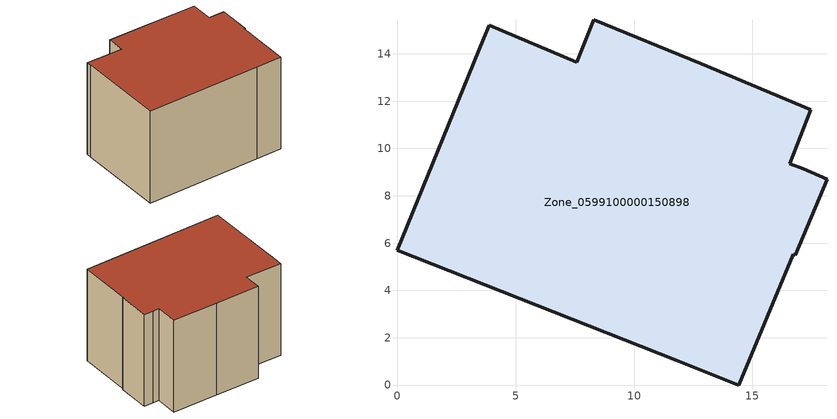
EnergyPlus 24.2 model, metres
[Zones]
Zone_0599100000150898
 floor ground (C_G): 16.8,5.49 16.72,5.53 14.42,0 11.79,1.06 0,5.71 3.65,14.67 3.88,15.2 7.57,13.64 8.3,15.43 12.83,13.58 17.48,11.64 16.58,9.36 17.15,9.14 18.15,8.71 z0
 wall outside (C_F): 16.72,5.53 16.8,5.49 18.15,8.71 17.15,9.14 16.58,9.36 17.48,11.64 12.83,13.58 8.3,15.43 7.57,13.64 3.88,15.2 3.65,14.67 0,5.71 11.79,1.06 14.42,0 16.72,5.53 z0:10.57
 roof outside (C_R): 18.15,8.71 17.15,9.14 16.58,9.36 17.48,11.64 12.83,13.58 8.3,15.43 7.57,13.64 3.88,15.2 3.65,14.67 0,5.71 11.79,1.06 14.42,0 16.72,5.53 16.8,5.49 z10.57
[BUILDING]
Pand.0599100000150898: North Axis=0; Terrain=City; Loads Convergence Tolerance Value=0.04; Temperature Convergence Tolerance Value=0.4; Solar Distribution=FullExterior; Maximum Number of Warmup Days=25; Minimum Number of Warmup Days=1
[Site:Location]
Rotterdam.The.Hague.AP_ZH_NLD Design_Conditions: Latitude=51.96; Longitude=4.45; Time Zone=1; Elevation=-4.5
[SITE:GROUNDTEMPERATURE:BUILDINGSURFACE]
18, 18, 18, 18, 18, 18, 18, 18, 18, 18, 18, 18
[MATERIAL] Thermal Absorptance=0.9; Solar Absorptance=0.7; Visible Absorptance=0.7
Name | Roughness | Thickness | Conductivity | Density | Specific Heat
G.D.1965 | MediumSmooth | 0.15 | 1 | 540 | 1210
F.D.1965 | Rough | 0.3 | 0.857143 | 1920 | 840
R.D.1965 | MediumRough | 0.2 | 0.08 | 1500 | 1000
[CONSTRUCTION]
C_G: G.D.1965
C_F: F.D.1965
C_R: R.D.1965
[ZONE]
Zone_0599100000150898: Type=1; Multiplier=1; Ceiling Height=Autocalculate; Volume=Autocalculate; Floor Area=autocalculate; Part of Total Floor Area=Yes
[ZONEINFILTRATION:DESIGNFLOWRATE]
Infil_Zone_0599100000150898: Zone or ZoneList or Space or SpaceList=Zone_0599100000150898; Schedule=AlwaysOn; Design Flow Rate Calculation Method=Flow/Area; Flow Rate per Floor Area=0.0042; Constant Term Coefficient=1; Temperature Term Coefficient=0; Velocity Term Coefficient=0; Velocity Squared Term Coefficient=0
[HVACTEMPLATE:ZONE:IDEALLOADSAIRSYSTEM]
Zone_0599100000150898: Maximum Heating Supply Air Temperature=50; Minimum Cooling Supply Air Temperature=13; Maximum Heating Supply Air Humidity Ratio=0.0156; Minimum Cooling Supply Air Humidity Ratio=0.0077; Heating Limit=NoLimit; Cooling Limit=NoLimit; Dehumidification Control Type=ConstantSensibleHeatRatio; Cooling Sensible Heat Ratio=0.7; Dehumidification Setpoint=60; Humidification Control Type=None; Humidification Setpoint=30; Outdoor Air Method=None; Outdoor Air Flow Rate per Person=0.00944; Outdoor Air Flow Rate per Zone Floor Area=0; Outdoor Air Flow Rate per Zone=0; Demand Controlled Ventilation Type=None; Outdoor Air Economizer Type=NoEconomizer; Heat Recovery Type=None; Sensible Heat Recovery Effectiveness=0.7; Latent Heat Recovery Effectiveness=0.65
[ZONECONTROL:THERMOSTAT]
ThermostatControl_Zone_0599100000150898: Zone or ZoneList=Zone_0599100000150898; Control Type Schedule=DualSetpointControlType; Control 1=Thermostat_Zone_0599100000150898; Temperature Difference Between Cutout And Setpoint=0
[THERMOSTATSETPOINT:DUALSETPOINT]
Thermostat_Zone_0599100000150898: Heating Setpoint Temperature Schedule=HeatingSetpoint_Zone_0599100000150898; Cooling Setpoint Temperature Schedule=CoolingSetpoint_Zone_0599100000150898
[SCHEDULE:COMPACT]
HeatingSetpoint_Zone_0599100000150898: Through: 12/31, For: AllDays, Until: 24:00, 21
CoolingSetpoint_Zone_0599100000150898: Through: 12/31, For: AllDays, Until: 24:00, 24
DualSetpointControlType: Through: 12/31, For: AllDays, Until: 24:00, 4
AlwaysOn: Through: 12/31, For: AllDays, Until: 24:00, 1
